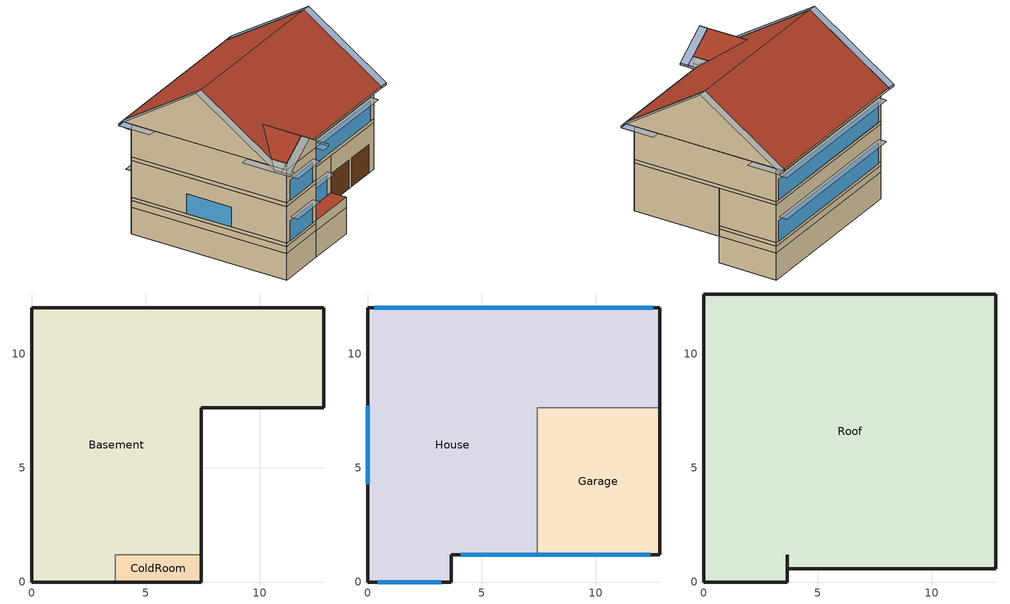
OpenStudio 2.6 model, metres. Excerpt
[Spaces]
Basement
 floor ground (Foundation_Slab): 12.8,12.01 12.8,7.65 7.43,7.65 7.43,1.19 3.66,1.19 3.66,0 0,0 0,12.01 z0
 wall outside (2x6framing_1inxps_brick_header_foundation): 12.8,7.65 12.8,12.01 0,12.01 0,0 3.66,0 z2.5:2.74
 wall outside (Concrete_foundation_with_framing): 12.8,7.65 12.8,12.01 0,12.01 0,0 3.66,0 z1.98:2.5
 wall to Garage (2x6framing_1inxps_nobrick_header): 7.43,1.19 7.43,7.65 12.8,7.65 z2.5:2.74
 wall ground (Concrete_foundation_with_framing): 7.43,1.19 7.43,7.65 12.8,7.65 12.8,12.01 0,12.01 0,0 3.66,0 z0:1.98
 wall to ColdRoom: 3.66,0 3.66,1.19 7.43,1.19 z0:1.98; 3.66,0 3.66,1.19 7.43,1.19 z1.98:2.5; 3.66,0 3.66,1.19 7.43,1.19 z2.5:2.74
 wall to Garage (Concrete_foundation_with_framing): 7.43,1.19 7.43,7.65 12.8,7.65 z1.98:2.5
ColdRoom
 floor ground (3.5IN_Concrete_Slab_H2K_cond): 7.43,1.19 7.43,0 3.66,0 3.66,1.19 z0
 wall outside (8IN_Concrete_H2K): 3.66,0 7.43,0 7.43,1.19 z1.98:2.74
 wall ground (8IN_Concrete_H2K): 3.66,0 7.43,0 7.43,1.19 z0:1.98
 roof outside (8IN_Concrete_H2K): 7.43,0 7.43,1.19 3.66,1.19 3.66,0 z2.74
House
 floor to Basement (Interior Floor): 12.8,12.01 12.8,7.65 7.43,7.65 7.43,1.19 3.66,1.19 3.66,0 0,0 0,12.01 z2.74
 floor to Garage (2x10framing_nobrick): 12.8,7.65 12.8,1.19 7.43,1.19 7.43,7.65 z5.51
 wall outside (2x6framing_1inxps_brick_wall): 12.8,12.01 0,12.01 0,0 3.66,0 3.66,1.19 12.8,1.19 12.8,12.01 z5.79:8.23; 12.8,7.65 12.8,12.01 0,12.01 0,0 3.66,0 3.66,1.19 7.43,1.19 z2.74:5.51
 wall outside (2x6framing_1inxps_brick_header): 3.66,1.19 12.8,1.19 12.8,12.01 0,12.01 0,0 3.66,0 3.66,1.19 z5.51:5.79
 wall to Garage (2x6framing_1inxps_nobrick): 7.43,1.19 7.43,7.65 12.8,7.65 z2.74:5.51
 window: 0.44,0 3.21,0 / 4.07,1.19 12.39,1.19 / 12.51,12.01 0.29,12.01 z5.79:7.29; 4.16,1.19 6.93,1.19 / 0.44,0 3.21,0 / 0,7.73 0,4.28 / 12.51,12.01 0.29,12.01 z2.74:4.24
Garage
 floor ground (Foundation_Slab): 12.8,7.65 12.8,1.19 7.43,1.19 7.43,7.65 z1.98
 wall outside (2x6framing_1inxps_brick_wall): 7.43,1.19 12.8,1.19 12.8,7.65 z1.98:5.51
 door (Metal_door): 10.06,1.19 12.19,1.19 / 7.56,1.19 9.69,1.19 z1.99:4.13
Roof
 floor outside (2x4ceiling_nobrick): 12.8,12.62 12.8,12.01 0,12.01 0,12.62 z8.23; 12.8,1.19 12.8,0.58 3.66,0.58 3.66,1.19 z8.23
 floor to House (2x4ceiling_nobrick): 3.66,0.58 3.66,0 0,0 0,0.58 z8.23; 12.8,12.01 12.8,1.19 0,1.19 0,12.01 z8.23; 3.66,1.19 3.66,0.58 0,0.58 0,1.19 z8.23
 wall outside (Roof_Side): 12.8,6.6,12.4 12.8,0.58,8.37 12.8,0.58,8.23 12.8,12.62,8.23 12.8,12.62,8.37; 0,6.6,12.4 0,12.62,8.37 0,12.62,8.23 0,0,8.23 0,0,8.77 0,1.19,8.77; 3.66,0,8.77 3.66,0,8.23 3.66,0.58,8.23 3.66,0.58,8.37 3.66,1.19,8.77; 1.83,0,9.98 0,0,8.77 0,0,8.23 3.66,0,8.23 3.66,0,8.77
 wall outside (Roof_sloped): 3.66,0.58 12.8,0.58 / 12.8,12.62 0,12.62 z8.23:8.37
 roof outside (Roof_sloped): 1.83,2.99,9.98 0,1.19,8.77 0,0,8.77 1.83,0,9.98; 12.8,6.6,12.4 12.8,12.62,8.37 0,12.62,8.37 0,6.6,12.4; 12.8,6.6,12.4 0,6.6,12.4 0,1.19,8.77 1.83,2.99,9.98 3.66,1.19,8.77 3.66,0.58,8.37 12.8,0.58,8.37; 1.83,0,9.98 3.66,0,8.77 3.66,1.19,8.77 1.83,2.99,9.98
shading: 0,12.62 -0.61,12.62 / 13.41,12.62 12.8,12.62 / 12.8,0.58 13.41,0.58 / -0.61,0.58 0,0.58 / -0.61,0.58 -0.61,0 / -0.61,0 -0.61,-0.61 / 4.27,-0.61 4.27,0 / 4.27,0 4.27,0.58 z8.23:8.37; 0,10.21 0,12.62 -0.61,12.62 -0.61,10.21 z8.23; 0,6.6,12.4 0,12.62,8.37 -0.61,12.62,8.37 -0.61,6.6,12.4; 13.41,6.6,12.4 13.41,12.62,8.37 12.8,12.62,8.37 12.8,6.6,12.4; 13.41,10.21 13.41,12.62 12.8,12.62 12.8,10.21 z8.23; 13.41,0.58 13.41,3 12.8,3 12.8,0.58 z8.23; 12.8,6.6,12.4 12.8,0.58,8.37 13.41,0.58,8.37 13.41,6.6,12.4; 0,0.58 0,3 -0.61,3 -0.61,0.58 z8.23; -0.61,6.6,12.4 -0.61,0.58,8.37 0,0.58,8.37 0,6.6,12.4; 0,1.19,8.77 -0.61,0.58,8.37 -0.61,0,8.37 0,0,8.77; 0,0 0,0.58 -0.61,0.58 -0.61,0 z8.23; 3.66,0,8.77 4.27,0,8.37 4.27,0.58,8.37 3.66,1.19,8.77; 4.27,0 4.27,0.58 3.66,0.58 3.66,0 z8.23; 4.27,-0.61 4.27,0 3.66,0 3.66,-0.61 z8.23; 0,-0.61 0,0 -0.61,0 -0.61,-0.61 z8.23; 1.83,0,9.98 -0.61,0,8.37 -0.61,-0.61,8.37 1.83,-0.61,9.98; 1.83,-0.61,9.98 4.27,-0.61,8.37 4.27,0,8.37 1.83,0,9.98; 12.39,0.58 12.39,1.19 4.07,1.19 4.07,0.58 z7.59; 3.21,-0.61 3.21,0 0.44,0 0.44,-0.61 z7.59; 3.21,-0.61 3.21,0 0.44,0 0.44,-0.61 z4.54; 6.93,0.58 6.93,1.19 4.16,1.19 4.16,0.58 z4.54; 12.51,12.01 12.51,12.62 0.29,12.62 0.29,12.01 z7.59; 12.51,12.01 12.51,12.62 0.29,12.62 0.29,12.01 z4.54
[Building]
ANZEH1: North Axis {deg}=270; Default Construction Set=Default_windows
[Site]
Toronto Int'l: Latitude {deg}=43.67; Longitude {deg}=-79.63; Time Zone {hr}=-5; Elevation {m}=173
[ClimateZones]
Climate Zone Institution Name 1=ASHRAE; Climate Zone Document Name 1=ANSI/ASHRAE Standard 169; Climate Zone Document Year 1=2006; Climate Zone Institution Name 2=CEC; Climate Zone Document Name 2=California Climate Zone Descriptions; Climate Zone Document Year 2=1995
[SizingPeriod:DesignDay] Barometric Pressure {Pa}=99264; Sky Clearness=0; Rain Indicator=0; Snow Indicator=0; Day of Month=21; Daylight Saving Time Indicator=0; Dry-Bulb Temperature Range Modifier Type=DefaultMultipliers
Name | Maximum Dry-Bulb Temperature {C} | Daily Dry-Bulb Temperature Range {deltaC} | Humidity Indicating Conditions at Maximum Dry-Bulb | Wind Speed {m/s} | Wind Direction {deg} | Month | Day Type | Humidity Indicating Type | Solar Model Indicator | ASHRAE Taub | ASHRAE Taud
Toronto Int'l Ann Htg 99.6% Condns DB | -18.8 | 0 | -18.8 | 4.3 | 340 | 1 | WinterDesignDay | Wetbulb | ASHRAEClearSky
Toronto Int'l Ann Hum_n 99.6% Condns DP=>MCDB | -18.3 | 0 | -23.6 | 4.3 | 340 | 1 | WinterDesignDay | Dewpoint | ASHRAEClearSky
Toronto Int'l Ann Htg Wind 99.6% Condns WS=>MCDB | -6.9 | 0 | -6.9 | 14 | 340 | 1 | WinterDesignDay | Wetbulb | ASHRAEClearSky
Toronto Int'l Ann Clg .4% Condns DB=>MWB | 31.2 | 10.2 | 22.2 | 5.8 | 270 | 7 | SummerDesignDay | Wetbulb | ASHRAETau | 0.473 | 1.952
Toronto Int'l Ann Clg .4% Condns WB=>MDB | 29 | 10.2 | 23.6 | 5.8 | 270 | 7 | SummerDesignDay | Wetbulb | ASHRAETau | 0.473 | 1.952
Toronto Int'l Ann Clg .4% Condns DP=>MDB | 26.5 | 10.2 | 21.9 | 5.8 | 270 | 7 | SummerDesignDay | Dewpoint | ASHRAETau | 0.473 | 1.952
Toronto Int'l Ann Clg .4% Condns Enth=>MDB | 29.1 | 10.2 | 71300 | 5.8 | 270 | 7 | SummerDesignDay | Enthalpy | ASHRAETau | 0.473 | 1.952
[Construction]
Interior Floor: F16 Acoustic tile, F05 Ceiling air space resistance, M11 100mm lightweight concrete
Concrete_foundation_with_framing: 8IN_Concrete_H2K, 2x6framing_foundation
Roof_sloped: RoofShingles, Roof_Slope_Plywood
Roof_Side: Brick_Roof_Siding, Roof_Side_Plywood
Foundation_Slab: 3.5IN_Concrete_Slab_H2K_cond, 2" XPS
2x10framing_nobrick: 2x10framing_nobrick
2x4ceiling_nobrick: 2x4ceiling_nobrick
2x6framing_1inxps_brick_header: 2x6framing_1inxps_brick_header
2x6framing_1inxps_brick_wall: 2x6framing_1inxps_brick_wall
2x6framing_1inxps_nobrick: 2x6framing_1inxps_nobrick
2x6framing_1inxps_nobrick_header: 2x6framing_1inxps_nobrick_header
2x6framing_foundation: 2x6framing_foundation
3.5IN_Concrete_Slab_H2K_cond: 3.5IN_Concrete_Slab_H2K_cond
8IN_Concrete_H2K: 8IN_Concrete_H2K
Brick_Roof_Siding: Brick_Roof_Siding
Metal_door: Metal_door
RoofShingles: RoofShingles
Roof_Side_Plywood: Roof_Side_Plywood
Roof_Slope_Plywood: Roof_Slope_Plywood
2x6framing_1inxps_brick_header_foundation: 2x6framing_1inxps_brick_header_foundation
Base_window: Base_window
[Material]
Name | Roughness | Thickness {m} | Conductivity {W/m-K} | Density {kg/m3} | Specific Heat {J/kg-K} | Thermal Absorptance | Solar Absorptance | Visible Absorptance
F16 Acoustic tile | MediumSmooth | 0.0191 | 0.06 | 368 | 590 | 0.9 | 0.3 | 0.3
M11 100mm lightweight concrete | MediumRough | 0.1016 | 0.53 | 1280 | 840 | 0.9 | 0.5 | 0.5
2x6framing_1inxps_brick_wall | Smooth | 0.2348 | 0.06179 | 514 | 1045 |  | 0.4 | 0.4
2x6framing_1inxps_nobrick | Smooth | 0.1778 | 0.048315 | 137 | 1045 |  | 0.92 | 0.92
2x6framing_1inxps_brick_header | Smooth | 0.2348 | 0.04734 | 514 | 1045 |  | 0.4 | 0.4
2x10framing_nobrick | Smooth | 0.1778 | 0.0354 | 137 | 1045 |  | 0.92 | 0.92
2x6framing_1inxps_nobrick_header | Smooth | 0.1778 | 0.0384 | 137 | 1045 |  | 0.92 | 0.92
2x4ceiling_nobrick | Smooth | 0.1778 | 0.01928 | 137 | 1045 |  | 0.4 | 0.4
RoofShingles | VeryRough | 0.0095 | 0.11875 | 1121.29 | 1460 | 0.9 | 0.84 | 0.84
Roof_Slope_Plywood | Smooth | 0.0095 | 0.11875 | 593 | 2510 |  | 0.78 | 0.78
8IN_Concrete_H2K | MediumRough | 0.2033 | 1.752 | 2243 | 837 | 0.9 | 0.65 | 0.65
2x6framing_foundation | Smooth | 0.1778 | 0.08343 | 137 | 1045 |  | 0.92 | 0.92
3.5IN_Concrete_Slab_H2K_cond | MediumRough | 0.089 | 1.752 | 2243 | 837 | 0.9 | 0.65 | 0.65
2" XPS | MediumSmooth | 0.0508 | 0.033 | 20.8 | 1300
Roof_Side_Plywood | Smooth | 0.0127 | 0.11545 | 593 | 2510 |  | 0.78 | 0.78
Brick_Roof_Siding | MediumSmooth | 0.057 | 0.51818 | 1690 | 900 | 0.9 | 0.4 | 0.4
Metal_door | MediumSmooth | 0.0269 | 0.027449 | 456.6 | 472.7 | 0.9 | 0.6 | 0.6
2x6framing_1inxps_brick_header_foundation | Smooth | 0.1778 | 0.0384 | 137 | 1045 |  | 0.4 | 0.4
[Material:AirGap]
F05 Ceiling air space resistance: Thermal Resistance {m2-K/W}=0.18
[WindowMaterial:Blind]
Window Material Blind 1: Slat Width {m}=0.025; Slat Separation {m}=0.01875; Front Side Slat Beam Solar Reflectance=0.5; Back Side Slat Beam Solar Reflectance=0.5; Front Side Slat Diffuse Solar Reflectance=0.5; Back Side Slat Diffuse Solar Reflectance=0.5; Slat Beam Visible Transmittance=0
[WindowMaterial:SimpleGlazingSystem]
Base_window: U-Factor {W/m2-K}=1.08; Solar Heat Gain Coefficient=0.26; Visible Transmittance=0.45
[DefaultConstructionSet]
Default_windows: Default Exterior Surface Constructions=Default Surface Constructions 1; Default Interior Surface Constructions=Default Surface Constructions 2; Default Ground Contact Surface Constructions=Default Surface Constructions 3; Default Exterior SubSurface Constructions=Default Sub Surface Constructions 1; Default Interior SubSurface Constructions=Default Sub Surface Constructions 2; Building Shading Construction=Roof_sloped
[DefaultSurfaceConstructions]
Default Surface Constructions 1; Default Surface Constructions 2; Default Surface Constructions 3
[DefaultSubSurfaceConstructions]
Name | Fixed Window Construction
Default Sub Surface Constructions 1 | Base_window
Default Sub Surface Constructions 2
[DesignSpecification:OutdoorAir]
HRV_Air: Outdoor Air Method=Sum; Outdoor Air Flow per Person {m3/s-person}=0; Outdoor Air Flow Air Changes per Hour {1/hr}=0.25; Outdoor Air Flow Rate Fraction Schedule=Ventilation
[ThermostatSetpoint:DualSetpoint]
Name | Heating Setpoint Temperature Schedule | Cooling Setpoint Temperature Schedule
Thermostat Setpoint Dual Setpoint 1 | Basement_Heating
Thermostat Setpoint Dual Setpoint 2 | Heating_Setpoint | Cooling_Setpoint
Thermostat Setpoint Dual Setpoint 3
[ShadingControl]
Shading Control 1: Shading Type=InteriorBlind; Shading Device Material=Window Material Blind 1
[Space]
Name | Space Type | Building Story | Thermal Zone | Design Specification Outdoor Air Object | Part of Total Floor Area
Basement | Basement_type | Basement_floor | Basement | HRV_Air
House | Main_type | Main_floor | Main_Floor | HRV_Air | Yes
Garage |  | Main_floor | Garage |  | No
ColdRoom |  | Basement_floor | Cold_Room | HRV_Air | Yes
Roof |  | Attic_floor | Attic |  | No
[Lights:Definition]
House_Lights: Design Level Calculation Method=LightingLevel; Lighting Level {W}=125
[People:Definition]
House_People: Number of People Calculation Method=People; Number of People {people}=3; Fraction Radiant=0.3
[ElectricEquipment:Definition] Design Level Calculation Method=EquipmentLevel
Name | Design Level {W}
House_Appliances | 583.3
House_Other_Elec | 125
[DefaultScheduleSet] People Activity Level Schedule=House_Activity
Name | Number of People Schedule | Lighting Schedule | Electric Equipment Schedule | Hot Water Equipment Schedule
Main_floor | House_Occupancy_Main | House_Main_Continuous | House_Main_Continuous | House_Main_Continuous
Basement | House_Occupancy_Basement | House_Basement_Continuous | House_Basement_Continuous | House_Basement_Continuous
[ThermalZone]
Name | Thermostat | Use Ideal Air Loads
Basement | Thermostat Setpoint Dual Setpoint 1 | Yes
Cold_Room | Thermostat Setpoint Dual Setpoint 3 | No
Attic; Garage |  | No
Main_Floor | Thermostat Setpoint Dual Setpoint 2 | Yes
[Sizing:Zone] Zone Cooling Design Supply Air Temperature Input Method=SupplyAirTemperature; Zone Cooling Design Supply Air Temperature {C}=14; Zone Cooling Design Supply Air Temperature Difference {deltaC}=11.11; Zone Heating Design Supply Air Temperature Input Method=SupplyAirTemperature; Zone Heating Design Supply Air Temperature {C}=40; Zone Heating Design Supply Air Temperature Difference {deltaC}=11.11; Zone Cooling Design Supply Air Humidity Ratio {kg-H2O/kg-air}=0.0085; Zone Heating Design Supply Air Humidity Ratio {kg-H2O/kg-air}=0.008; Cooling Design Air Flow Method=DesignDay; Heating Design Air Flow Method=DesignDay; Account for Dedicated Outdoor Air System=No; Dedicated Outdoor Air System Control Strategy=NeutralSupplyAir; Dedicated Outdoor Air Low Setpoint Temperature for Design {C}=autosize; Dedicated Outdoor Air High Setpoint Temperature for Design {C}=autosize
Basement; Cold_Room; Attic; Garage; Main_Floor
[SpaceInfiltration:DesignFlowRate] Design Flow Rate Calculation Method=AirChanges/Hour; Design Flow Rate {m3/s}=0; Flow per Space Floor Area {m3/s-m2}=0; Flow per Exterior Surface Area {m3/s-m2}=0
Name | Space or SpaceType | Schedule | Air Changes per Hour {1/hr}
Basement_infiltration | Basement | Infiltration_schedule | 0.223
House_Infiltration | House | Infiltration_schedule | 0.223
Cold_room_infiltration | ColdRoom | Infiltration_schedule | 0.223
Garage_infiltration | Garage | Ventilation | 0.5
Roof_infiltration | Roof | Ventilation | 0.5
[BuildingStory]
Basement_floor; Main_floor; Attic_floor
[SpaceType]
Name | Default Schedule Set
Main_type | Main_floor
Basement_type | Basement
[People] People Definition=House_People; Multiplier=1
Name | Space or SpaceType
Basement_People | Basement_type
Main_People | Main_type
[Lights] Lights Definition=House_Lights; Fraction Replaceable=1
Name | Space or SpaceType
Basement_Lights | Basement_type
Main_Lights | Main_type
[ElectricEquipment]
Name | Electric Equipment Definition | Space or SpaceType
Basement_other_elec | House_Appliances | Basement_type
Basement_Electric | House_Other_Elec | Basement_type
Main_Electric | House_Appliances | Main_type
Main_other_electric | House_Other_Elec | Main_type
[Schedule:Ruleset]
Name | Default Day Schedule
House_Activity | Schedule Day 1
House_Occupancy_Main | Schedule Day 2
House_Occupancy_Basement | Schedule Day 3
House_Main_Continuous | Schedule Day 4
House_Basement_Continuous | Schedule Day 5
Infiltration_schedule | Schedule Day 7
Ventilation | Schedule Day 20
Heating_Setpoint | Schedule Day 6
Cooling_Setpoint | Schedule Day 21
Basement_Heating | Schedule Day 22
[Schedule:Day]
Schedule Day 1: 24, 0, 120
Schedule Day 2: 24, 0, 0.425
Schedule Day 3: 24, 0, 0.075
Schedule Day 4: 24, 0, 0.85
Schedule Day 5: 24, 0, 0.15
Schedule Day 7: 24, 0, 0.3
Schedule Day 8: 24, 0, 0.888
Schedule Day 9: 24, 0, 0.74
Schedule Day 10: 24, 0, 0.556
Schedule Day 11: 24, 0, 0.372
Schedule Day 12: 24, 0, 0.256
Schedule Day 13: 24, 0, 0.269
Schedule Day 14: 24, 0, 0.336
Schedule Day 15: 24, 0, 0.471
Schedule Day 16: 24, 0, 0.695
Schedule Day 17: 24, 0, 0.852
Schedule Day 18: 24, 0, 0.955
Schedule Day 19; Schedule Day 20: 24, 0, 1
Schedule Day 6: 24, 0, 21
Schedule Day 21: 24, 0, 25.6
Schedule Day 22: 24, 0, 20
[Schedule:Rule] Schedule Ruleset=Infiltration_schedule; Date Specification Type=DateRange; Start Day=1
Name | Rule Order | Day Schedule | Start Month | End Month | End Day
Dec | 11 | Schedule Day 8 | 12 | 12 | 31
Nov | 10 | Schedule Day 9 | 11 | 11 | 30
Oct | 9 | Schedule Day 10 | 10 | 10 | 31
Sep | 8 | Schedule Day 11 | 9 | 9 | 30
Aug | 7 | Schedule Day 12 | 8 | 8 | 31
Jul | 6 | Schedule Day 13 | 7 | 7 | 31
Jun | 5 | Schedule Day 14 | 6 | 6 | 30
May | 4 | Schedule Day 15 | 5 | 5 | 31
Apr | 3 | Schedule Day 16 | 4 | 4 | 30
Mar | 2 | Schedule Day 17 | 3 | 3 | 31
Feb | 1 | Schedule Day 18 | 2 | 2 | 28
Jan | 0 | Schedule Day 19 | 1 | 1 | 31
